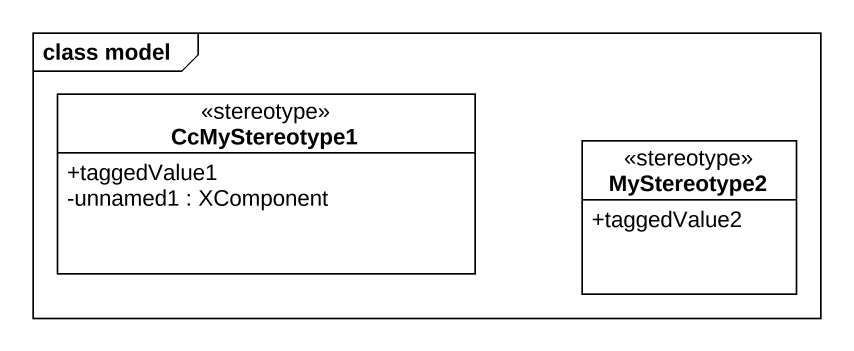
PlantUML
@startuml
mainframe class model
hide circle
hide empty members
skinparam classAttributeIconSize 0
class CcMyStereotype1 <<stereotype>> {
  +taggedValue1
  -unnamed1 : XComponent
}
class MyStereotype2 <<stereotype>> {
  +taggedValue2
}
@enduml
